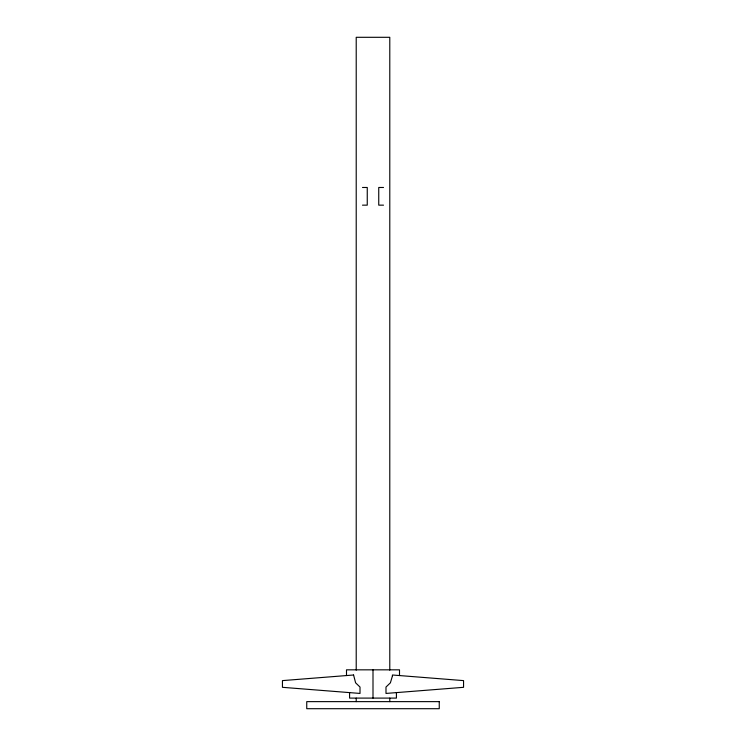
<?xml version="1.0" encoding="UTF-8"?>
<svg xmlns="http://www.w3.org/2000/svg" width="746" height="746" viewBox="0 0 746 746"><rect width="100%" height="100%" fill="white"/><g stroke="black" fill="none" stroke-linecap="round" stroke-linejoin="round"><path stroke-width="1.12" d="M362.491 187.479L367.256 187.479L367.256 205.15L362.491 205.15M383.509 187.479L378.744 187.479L378.744 205.15L383.509 205.15M399.502 675.559L399.502 669.833L346.498 669.833L346.498 675.559M396.415 692.614L396.415 698.097L349.585 698.097L349.585 692.614M389.785 670.16L389.785 37.3L356.215 37.3L356.215 670.16M389.785 698.135L389.785 701.632M373 669.833L373 698.097M356.215 698.135L356.215 701.632M392.424 676.016L390.391 682.823L385.99 687.057L385.99 693.435L463.555 687.318L463.555 680.613L392.424 674.999L392.424 676.016M353.576 674.999L282.445 680.613L282.445 687.318L360.01 693.435L360.01 687.057L355.609 682.823L353.576 674.999M439.254 701.632L306.746 701.632L306.746 708.7L439.254 708.7L439.254 701.632"/></g></svg>
